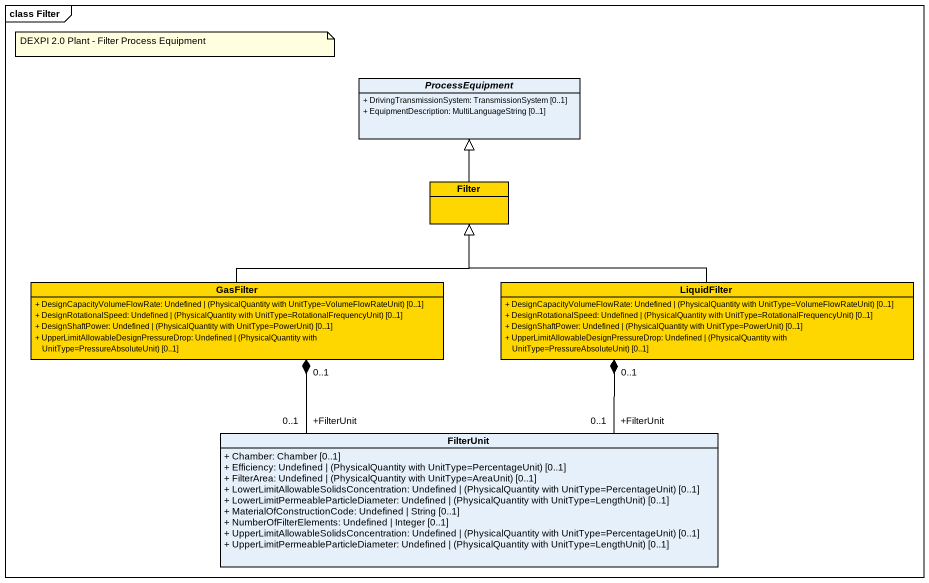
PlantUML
@startuml
mainframe class Filter
hide circle
hide empty members
skinparam classAttributeIconSize 0
abstract class ProcessEquipment {
  + DrivingTransmissionSystem: TransmissionSystem [0..1]
  + EquipmentDescription: MultiLanguageString [0..1]
}
class Filter #FFD700
class GasFilter #FFD700 {
  {field} + DesignCapacityVolumeFlowRate: Undefined | (PhysicalQuantity with UnitType=VolumeFlowRateUnit) [0..1]
  {field} + DesignRotationalSpeed: Undefined | (PhysicalQuantity with UnitType=RotationalFrequencyUnit) [0..1]
  {field} + DesignShaftPower: Undefined | (PhysicalQuantity with UnitType=PowerUnit) [0..1]
  {field} + UpperLimitAllowableDesignPressureDrop: Undefined | (PhysicalQuantity with UnitType=PressureAbsoluteUnit) [0..1]
}
class LiquidFilter #FFD700 {
  {field} + DesignCapacityVolumeFlowRate: Undefined | (PhysicalQuantity with UnitType=VolumeFlowRateUnit) [0..1]
  {field} + DesignRotationalSpeed: Undefined | (PhysicalQuantity with UnitType=RotationalFrequencyUnit) [0..1]
  {field} + DesignShaftPower: Undefined | (PhysicalQuantity with UnitType=PowerUnit) [0..1]
  {field} + UpperLimitAllowableDesignPressureDrop: Undefined | (PhysicalQuantity with UnitType=PressureAbsoluteUnit) [0..1]
}
class FilterUnit {
  + Chamber: Chamber [0..1]
  {field} + Efficiency: Undefined | (PhysicalQuantity with UnitType=PercentageUnit) [0..1]
  {field} + FilterArea: Undefined | (PhysicalQuantity with UnitType=AreaUnit) [0..1]
  {field} + LowerLimitAllowableSolidsConcentration: Undefined | (PhysicalQuantity with UnitType=PercentageUnit) [0..1]
  {field} + LowerLimitPermeableParticleDiameter: Undefined | (PhysicalQuantity with UnitType=LengthUnit) [0..1]
  + MaterialOfConstructionCode: Undefined | String [0..1]
  + NumberOfFilterElements: Undefined | Integer [0..1]
  {field} + UpperLimitAllowableSolidsConcentration: Undefined | (PhysicalQuantity with UnitType=PercentageUnit) [0..1]
  {field} + UpperLimitPermeableParticleDiameter: Undefined | (PhysicalQuantity with UnitType=LengthUnit) [0..1]
}
Filter -up-|> ProcessEquipment
GasFilter -right-|> Filter
GasFilter "0..1" *-- "+FilterUnit\n0..1" FilterUnit
LiquidFilter -left-|> Filter
LiquidFilter "0..1" *-- "+FilterUnit\n0..1" FilterUnit
note as N1
  DEXPI 2.0 Plant - Filter Process Equipment
end note
@enduml
